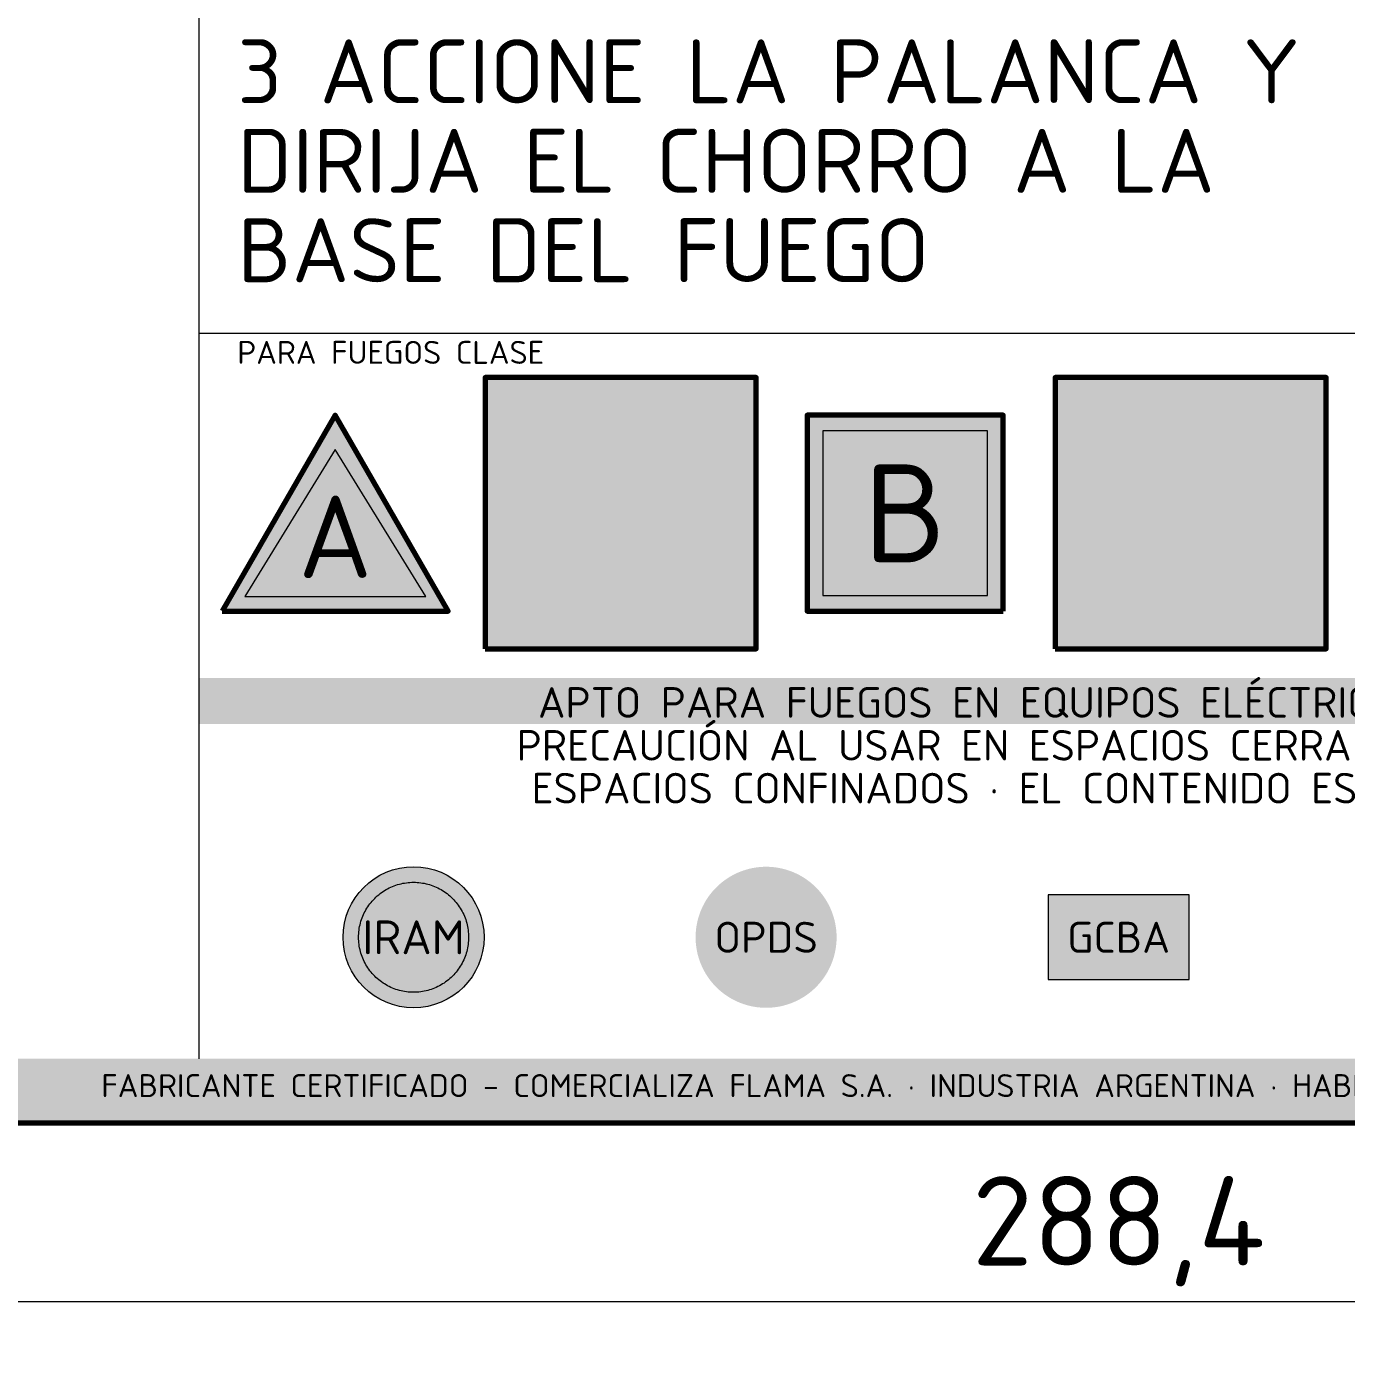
# Model space of a CAD drawing. Header units: millimetres. Extents: x 0 to 2382, y 0 to 420.
# Drawn here: x 1919.2 to 1970.9, y 251.5 to 303.5 of the extents above; entities that cross this region are included whole.
import ezdxf
from ezdxf.enums import TextEntityAlignment as Align

# ---------------------------------------------------------------- set-up
doc = ezdxf.new("R2010")
doc.units = ezdxf.units.MM
for name, color, linetype, lineweight in [('01-VISIBLE', 7, 'CONTINUOUS', 70), ('04-COTA', 3, 'CONTINUOUS', 18), ('08-FINA', 5, 'CONTINUOUS', 18), ('13-GRAFICA', 30, 'CONTINUOUS', 18)]:
    doc.layers.add(name, color=color, linetype=linetype, lineweight=lineweight)
doc.styles.add('ISO3098', font='isocpeur.ttf')
doc.dimstyles.new('FLAMA-IRAM', dxfattribs={"dimtxt": 3.5, "dimasz": 3.5, "dimexe": 2, "dimexo": 1.5, "dimgap": 1, "dimtad": 1, "dimdec": 1, "dimtxsty": 'ISO3098', "dimblk": 'IRAM_FLECHA', "dimblk1": 'IRAM_FLECHA', "dimblk2": 'IRAM_FLECHA', "dimcen": 2.5, "dimclrd": 256, "dimclre": 256, "dimclrt": 256, "dimazin": 3, "dimtfac": 1, "dimtmove": 0, "dimatfit": 3, "dimlwd": 18, "dimlwe": 18})

# ---------------------------------------------------------------- blocks, each defined once
blk = doc.blocks.new('IRAM_FLECHA')
blk.add_solid([(0, 0), (-1, 0.125), (-1, -0.125)])

msp = doc.modelspace()

# ---------------------------------------------------------------- hatches: boundary and pattern name
at = {"layer": '13-GRAFICA', "true_color": 0x005eaa}
h = msp.add_hatch(color=7, dxfattribs=at)
h.dxf.hatch_style = 1
h.paths.add_polyline_path([(1947.794, 279.085), (1947.794, 289.716), (1937.163, 289.716), (1937.163, 279.085)])
h = msp.add_hatch(color=7, dxfattribs=at)
h.dxf.hatch_style = 1
h.paths.add_polyline_path([(1970.138, 279.085), (1970.138, 289.716), (1959.507, 289.716), (1959.507, 279.085)])
at = {"layer": '13-GRAFICA', "true_color": 0xffffff}
h = msp.add_hatch(color=7, dxfattribs=at)
h.dxf.hatch_style = 1
h.paths.add_polyline_path([(1938.544, 284.713), (1938.532, 284.716), (1938.521, 284.72), (1938.511, 284.725), (1938.501, 284.732), (1938.492, 284.739), (1938.483, 284.747), (1938.476, 284.756), (1938.469, 284.765), (1938.463, 284.776), (1938.459, 284.787), (1938.153, 285.628), (1938.149, 285.64), (1938.147, 285.651), (1938.146, 285.663), (1938.146, 285.674), (1938.147, 285.686), (1938.15, 285.697), (1938.153, 285.708), (1938.158, 285.719), (1938.541, 286.484), (1938.546, 286.494), (1938.553, 286.503), (1938.56, 286.512), (1938.568, 286.52), (1938.577, 286.527), (1938.586, 286.533), (1938.596, 286.538), (1938.607, 286.542), (1938.617, 286.545), (1938.628, 286.547), (1938.64, 286.548), (1938.651, 286.548), (1938.662, 286.546), (1938.673, 286.544), (1938.684, 286.541), (1938.694, 286.536), (1938.704, 286.531), (1938.713, 286.524), (1938.722, 286.517), (1938.729, 286.509), (1938.736, 286.5), (1938.742, 286.491), (1938.868, 286.275), (1939.106, 287.226), (1939.109, 287.237), (1939.114, 287.248), (1939.119, 287.258), (1939.125, 287.267), (1939.132, 287.276), (1939.14, 287.284), (1939.149, 287.291), (1939.159, 287.297), (1939.169, 287.303), (1939.179, 287.307), (1939.19, 287.31), (1939.201, 287.312), (1939.213, 287.313), (1939.224, 287.313), (1939.235, 287.312), (1939.246, 287.31), (1939.257, 287.306), (1939.267, 287.302), (1939.277, 287.296), (1939.287, 287.29), (1939.295, 287.283), (1939.303, 287.275), (1939.31, 287.266), (1939.633, 286.82), (1939.83, 288.665), (1939.832, 288.676), (1939.835, 288.687), (1939.839, 288.698), (1939.844, 288.708), (1939.85, 288.718), (1939.857, 288.727), (1939.865, 288.736), (1939.874, 288.743), (1939.883, 288.75), (1939.893, 288.755), (1939.903, 288.76), (1939.914, 288.764), (1939.925, 288.766), (1939.937, 288.767), (1939.948, 288.768), (1939.96, 288.767), (1939.971, 288.764), (1939.982, 288.761), (1939.993, 288.757), (1940.003, 288.752), (1940.012, 288.745), (1940.021, 288.738), (1940.029, 288.73), (1940.037, 288.721), (1940.043, 288.712), (1940.048, 288.702), (1940.053, 288.691), (1940.056, 288.68), (1940.411, 287.229), (1940.611, 287.564), (1940.618, 287.573), (1940.625, 287.582), (1940.633, 287.59), (1940.642, 287.597), (1940.651, 287.603), (1940.661, 287.608), (1940.671, 287.613), (1940.682, 287.616), (1940.693, 287.618), (1940.704, 287.619), (1940.716, 287.619), (1940.727, 287.618), (1940.738, 287.616), (1940.749, 287.613), (1940.759, 287.608), (1940.769, 287.603), (1940.778, 287.597), (1940.787, 287.59), (1940.795, 287.582), (1940.802, 287.573), (1940.808, 287.564), (1940.814, 287.554), (1940.818, 287.543), (1940.821, 287.533), (1941.204, 286.002), (1941.206, 285.992), (1941.207, 285.982), (1941.207, 285.972), (1941.207, 285.961), (1941.205, 285.951), (1940.976, 284.803), (1940.973, 284.792), (1940.969, 284.782), (1940.964, 284.772), (1940.958, 284.762), (1940.952, 284.753), (1940.944, 284.745), (1940.936, 284.737), (1940.927, 284.73), (1940.917, 284.724), (1940.907, 284.72), (1940.896, 284.716), (1940.885, 284.713), (1940.874, 284.711), (1940.863, 284.711), (1938.567, 284.711), (1938.555, 284.712)])
at = {"layer": '13-GRAFICA', "true_color": 0x009146}
h = msp.add_hatch(color=7, dxfattribs=at)
h.dxf.hatch_style = 1
h.paths.add_polyline_path([(1926.856, 280.562), (1935.722, 280.562), (1931.289, 288.239)])
at = {"layer": '13-GRAFICA', "true_color": 0xffffff}
h = msp.add_hatch(color=7, dxfattribs=at)
h.dxf.hatch_style = 1
h.paths.add_polyline_path([(1944.579, 284.849), (1944.897, 287.822), (1944.9, 287.84), (1944.905, 287.858), (1944.911, 287.875), (1944.919, 287.892), (1944.929, 287.908), (1944.94, 287.922), (1944.953, 287.936), (1944.967, 287.948), (1944.982, 287.958), (1944.998, 287.968), (1945.015, 287.975), (1945.033, 287.981), (1945.051, 287.985), (1945.056, 287.985), (1945.056, 281.452), (1944.366, 281.452), (1944.366, 285.143)])
h = msp.add_hatch(color=7, dxfattribs=at)
h.dxf.hatch_style = 1
h.paths.add_polyline_path([(1945.069, 287.987), (1945.087, 287.987), (1945.106, 287.986), (1945.124, 287.982), (1945.142, 287.977), (1945.159, 287.97), (1945.175, 287.962), (1945.191, 287.952), (1945.205, 287.94), (1945.218, 287.927), (1945.23, 287.913), (1945.24, 287.897), (1945.249, 287.881), (1945.256, 287.864), (1945.261, 287.846), (1945.832, 285.509), (1946.156, 286.048), (1946.166, 286.063), (1946.177, 286.077), (1946.19, 286.09), (1946.204, 286.101), (1946.219, 286.111), (1946.235, 286.12), (1946.252, 286.127), (1946.27, 286.132), (1946.287, 286.136), (1946.305, 286.137), (1946.324, 286.137), (1946.342, 286.136), (1946.359, 286.132), (1946.377, 286.127), (1946.394, 286.12), (1946.41, 286.111), (1946.425, 286.101), (1946.439, 286.09), (1946.452, 286.077), (1946.463, 286.063), (1946.473, 286.048), (1946.482, 286.032), (1946.489, 286.015), (1946.494, 285.997), (1947.11, 283.531), (1947.114, 283.515), (1947.116, 283.499), (1947.116, 283.482), (1947.115, 283.466), (1947.112, 283.45), (1946.775, 281.764), (1946.966, 281.178), (1946.087, 280.892), (1946.966, 280.607), (1946.703, 279.798), (1945.056, 280.333), (1945.056, 281.452), (1945.056, 287.985)])
at = {"layer": '13-GRAFICA', "true_color": 0xc81e2d}
h = msp.add_hatch(color=7, dxfattribs=at)
h.dxf.hatch_style = 1
h.paths.add_polyline_path([(1957.472, 280.562), (1957.472, 288.239), (1949.794, 288.239), (1949.794, 280.562)])
at = {"layer": '13-GRAFICA', "true_color": 0xffffff}
h = msp.add_hatch(color=7, dxfattribs=at)
h.dxf.hatch_style = 1
h.paths.add_polyline_path([(1969.29, 280.264), (1969.035, 280.172), (1968.691, 280.091), (1968.272, 280.025), (1967.794, 279.976), (1967.276, 279.946), (1966.736, 279.936), (1966.197, 279.946), (1965.679, 279.976), (1965.201, 280.025), (1964.782, 280.091), (1964.438, 280.172), (1964.183, 280.264), (1964.025, 280.363), (1963.972, 280.467), (1964.025, 280.571), (1964.183, 280.671), (1964.419, 280.755), (1963.972, 281.983), (1963.972, 280.573), (1960.358, 280.573), (1960.358, 283.55), (1962.271, 285.251), (1963.972, 285.251), (1963.972, 282.605), (1964.584, 283.827), (1964.594, 283.845), (1964.605, 283.862), (1964.619, 283.877), (1964.634, 283.892), (1964.65, 283.904), (1964.667, 283.915), (1964.685, 283.925), (1964.705, 283.932), (1964.724, 283.938), (1964.745, 283.942), (1964.765, 283.943), (1964.786, 283.943), (1964.806, 283.941), (1964.826, 283.936), (1964.846, 283.93), (1964.865, 283.922), (1964.883, 283.912), (1964.899, 283.9), (1964.915, 283.887), (1964.93, 283.872), (1964.942, 283.856), (1964.954, 283.839), (1965.184, 283.444), (1965.62, 285.187), (1965.626, 285.207), (1965.634, 285.226), (1965.644, 285.245), (1965.655, 285.262), (1965.669, 285.278), (1965.683, 285.293), (1965.699, 285.306), (1965.717, 285.317), (1965.735, 285.327), (1965.754, 285.335), (1965.774, 285.341), (1965.795, 285.345), (1965.815, 285.346), (1965.836, 285.346), (1965.857, 285.344), (1965.877, 285.34), (1965.897, 285.334), (1965.916, 285.326), (1965.934, 285.316), (1965.951, 285.304), (1965.967, 285.29), (1965.982, 285.276), (1965.995, 285.259), (1966.586, 284.442), (1966.948, 287.825), (1966.951, 287.846), (1966.957, 287.866), (1966.964, 287.886), (1966.973, 287.904), (1966.984, 287.922), (1966.997, 287.939), (1967.012, 287.954), (1967.027, 287.968), (1967.045, 287.98), (1967.063, 287.99), (1967.082, 287.999), (1967.102, 288.005), (1967.122, 288.01), (1967.143, 288.012), (1967.164, 288.013), (1967.185, 288.011), (1967.206, 288.007), (1967.226, 288.001), (1967.246, 287.993), (1967.264, 287.984), (1967.282, 287.972), (1967.298, 287.959), (1967.313, 287.944), (1967.326, 287.928), (1967.338, 287.91), (1967.348, 287.892), (1967.356, 287.872), (1967.362, 287.852), (1968.012, 285.192), (1968.38, 285.806), (1968.392, 285.823), (1968.405, 285.839), (1968.419, 285.853), (1968.435, 285.867), (1968.452, 285.878), (1968.471, 285.888), (1968.49, 285.896), (1968.51, 285.902), (1968.53, 285.906), (1968.55, 285.908), (1968.571, 285.908), (1968.592, 285.906), (1968.612, 285.902), (1968.632, 285.896), (1968.651, 285.888), (1968.669, 285.878), (1968.686, 285.866), (1968.702, 285.853), (1968.717, 285.839), (1968.73, 285.823), (1968.741, 285.806), (1968.751, 285.787), (1968.759, 285.768), (1968.765, 285.749), (1969.466, 282.942), (1969.47, 282.924), (1969.472, 282.905), (1969.473, 282.887), (1969.471, 282.868), (1969.469, 282.85), (1969.05, 280.757), (1969.29, 280.671), (1969.447, 280.571), (1969.5, 280.467), (1969.447, 280.363)])
h = msp.add_hatch(color=7, dxfattribs=at)
h.dxf.hatch_style = 1
h.paths.add_polyline_path([(1959.459, 285.55), (1960.156, 286.038), (1961.253, 284.47), (1960.557, 283.982)])
h = msp.add_hatch(color=7, dxfattribs=at)
h.dxf.hatch_style = 1
h.paths.add_polyline_path([(1942.72, 279.798), (1942.457, 280.607), (1943.335, 280.892), (1942.457, 281.178), (1942.634, 281.722), (1942.194, 282.93), (1942.189, 282.948), (1942.185, 282.966), (1942.183, 282.985), (1942.184, 283.004), (1942.186, 283.022), (1942.19, 283.041), (1942.195, 283.059), (1942.203, 283.076), (1942.819, 284.309), (1942.828, 284.325), (1942.839, 284.339), (1942.85, 284.353), (1942.863, 284.366), (1942.878, 284.377), (1942.893, 284.387), (1942.909, 284.395), (1942.926, 284.401), (1942.943, 284.406), (1942.961, 284.41), (1942.979, 284.411), (1942.997, 284.411), (1943.015, 284.409), (1943.033, 284.405), (1943.05, 284.399), (1943.066, 284.392), (1943.082, 284.383), (1943.097, 284.373), (1943.111, 284.362), (1943.124, 284.349), (1943.135, 284.335), (1943.145, 284.319), (1943.347, 283.972), (1943.73, 285.504), (1943.736, 285.522), (1943.743, 285.539), (1943.751, 285.555), (1943.761, 285.57), (1943.773, 285.584), (1943.786, 285.597), (1943.8, 285.608), (1943.815, 285.618), (1943.831, 285.627), (1943.848, 285.634), (1943.866, 285.639), (1943.884, 285.642), (1943.902, 285.644), (1943.92, 285.644), (1943.938, 285.642), (1943.956, 285.638), (1943.974, 285.633), (1943.99, 285.626), (1944.006, 285.617), (1944.022, 285.607), (1944.036, 285.595), (1944.048, 285.582), (1944.06, 285.568), (1944.366, 285.143), (1944.366, 281.452), (1944.366, 280.333)])
h = msp.add_hatch(color=7, dxfattribs=at)
h.dxf.hatch_style = 1
h.paths.add_polyline_path([(1941.735, 284.613), (1941.203, 280.573), (1938.227, 280.573), (1937.695, 284.613)])
h = msp.add_hatch(color=7, dxfattribs=at)
h.dxf.hatch_style = 1
h.paths.add_polyline_path([(1944.366, 280.333), (1944.366, 281.452), (1944.711, 281.339), (1945.056, 281.452), (1945.056, 280.333), (1944.711, 280.445)])
at = {"layer": '13-GRAFICA', "true_color": 0x005eaa}
h = msp.add_hatch(color=7, dxfattribs=at)
h.dxf.hatch_style = 1
h.paths.add_polyline_path([(1998.05, 276.145), (1998.05, 277.945), (1925.95, 277.945), (1925.95, 276.145)])
h = msp.add_hatch(color=7, dxfattribs=at)
h.dxf.hatch_style = 1
h.paths.add_polyline_path([(1937.124, 267.781), (1937.123, 267.691), (1937.118, 267.6), (1937.111, 267.51), (1937.101, 267.42), (1937.087, 267.331), (1937.071, 267.242), (1937.052, 267.154), (1937.03, 267.066), (1937.005, 266.979), (1936.977, 266.893), (1936.947, 266.808), (1936.914, 266.723), (1936.878, 266.64), (1936.839, 266.559), (1936.798, 266.478), (1936.754, 266.399), (1936.707, 266.322), (1936.658, 266.246), (1936.607, 266.171), (1936.553, 266.099), (1936.497, 266.028), (1936.438, 265.959), (1936.378, 265.892), (1936.315, 265.827), (1936.25, 265.764), (1936.183, 265.703), (1936.114, 265.645), (1936.043, 265.588), (1935.97, 265.534), (1935.896, 265.483), (1935.82, 265.434), (1935.742, 265.387), (1935.663, 265.344), (1935.583, 265.302), (1935.501, 265.264), (1935.418, 265.228), (1935.334, 265.194), (1935.249, 265.164), (1935.163, 265.136), (1935.076, 265.111), (1934.988, 265.089), (1934.899, 265.07), (1934.81, 265.054), (1934.721, 265.041), (1934.631, 265.031), (1934.541, 265.023), (1934.451, 265.019), (1934.36, 265.017), (1934.27, 265.019), (1934.179, 265.023), (1934.089, 265.031), (1933.999, 265.041), (1933.91, 265.054), (1933.821, 265.07), (1933.733, 265.089), (1933.645, 265.111), (1933.558, 265.136), (1933.472, 265.164), (1933.387, 265.194), (1933.302, 265.228), (1933.219, 265.264), (1933.138, 265.302), (1933.057, 265.344), (1932.978, 265.387), (1932.901, 265.434), (1932.825, 265.483), (1932.75, 265.534), (1932.678, 265.588), (1932.607, 265.645), (1932.538, 265.703), (1932.471, 265.764), (1932.406, 265.827), (1932.343, 265.892), (1932.282, 265.959), (1932.224, 266.028), (1932.167, 266.099), (1932.113, 266.171), (1932.062, 266.246), (1932.013, 266.322), (1931.967, 266.399), (1931.923, 266.478), (1931.881, 266.559), (1931.843, 266.64), (1931.807, 266.723), (1931.773, 266.808), (1931.743, 266.893), (1931.715, 266.979), (1931.69, 267.066), (1931.668, 267.154), (1931.649, 267.242), (1931.633, 267.331), (1931.62, 267.42), (1931.61, 267.51), (1931.602, 267.6), (1931.598, 267.691), (1931.596, 267.781), (1931.598, 267.872), (1931.602, 267.962), (1931.61, 268.052), (1931.62, 268.142), (1931.633, 268.231), (1931.649, 268.32), (1931.668, 268.409), (1931.69, 268.497), (1931.715, 268.584), (1931.743, 268.67), (1931.773, 268.755), (1931.807, 268.839), (1931.843, 268.922), (1931.881, 269.004), (1931.923, 269.084), (1931.967, 269.163), (1932.013, 269.241), (1932.062, 269.317), (1932.113, 269.391), (1932.167, 269.464), (1932.224, 269.535), (1932.282, 269.604), (1932.343, 269.671), (1932.406, 269.736), (1932.471, 269.799), (1932.538, 269.859), (1932.607, 269.918), (1932.678, 269.974), (1932.75, 270.028), (1932.825, 270.079), (1932.901, 270.128), (1932.978, 270.175), (1933.057, 270.219), (1933.138, 270.26), (1933.219, 270.299), (1933.302, 270.335), (1933.387, 270.368), (1933.472, 270.398), (1933.558, 270.426), (1933.645, 270.451), (1933.733, 270.473), (1933.821, 270.492), (1933.91, 270.508), (1933.999, 270.522), (1934.089, 270.532), (1934.179, 270.539), (1934.27, 270.544), (1934.36, 270.545), (1934.451, 270.544), (1934.541, 270.539), (1934.631, 270.532), (1934.721, 270.522), (1934.81, 270.508), (1934.899, 270.492), (1934.988, 270.473), (1935.076, 270.451), (1935.163, 270.426), (1935.249, 270.398), (1935.334, 270.368), (1935.418, 270.335), (1935.501, 270.299), (1935.583, 270.26), (1935.663, 270.219), (1935.742, 270.175), (1935.82, 270.128), (1935.896, 270.079), (1935.97, 270.028), (1936.043, 269.974), (1936.114, 269.918), (1936.183, 269.859), (1936.25, 269.799), (1936.315, 269.736), (1936.378, 269.671), (1936.438, 269.604), (1936.497, 269.535), (1936.553, 269.464), (1936.607, 269.391), (1936.658, 269.317), (1936.707, 269.241), (1936.754, 269.163), (1936.798, 269.084), (1936.839, 269.004), (1936.878, 268.922), (1936.914, 268.839), (1936.947, 268.755), (1936.977, 268.67), (1937.005, 268.584), (1937.03, 268.497), (1937.052, 268.409), (1937.071, 268.32), (1937.087, 268.231), (1937.101, 268.142), (1937.111, 268.052), (1937.118, 267.962), (1937.123, 267.872)])
at = {"layer": '13-GRAFICA', "true_color": 0x009146}
h = msp.add_hatch(color=7, dxfattribs=at)
h.dxf.hatch_style = 1
h.paths.add_polyline_path([(1950.944, 267.781), (1950.943, 267.691), (1950.938, 267.6), (1950.931, 267.51), (1950.92, 267.42), (1950.907, 267.331), (1950.891, 267.242), (1950.872, 267.154), (1950.85, 267.066), (1950.825, 266.979), (1950.797, 266.893), (1950.767, 266.808), (1950.734, 266.723), (1950.698, 266.64), (1950.659, 266.559), (1950.618, 266.478), (1950.574, 266.399), (1950.527, 266.322), (1950.478, 266.246), (1950.427, 266.171), (1950.373, 266.099), (1950.317, 266.028), (1950.258, 265.959), (1950.197, 265.892), (1950.135, 265.827), (1950.07, 265.764), (1950.003, 265.703), (1949.934, 265.645), (1949.863, 265.588), (1949.79, 265.534), (1949.716, 265.483), (1949.64, 265.434), (1949.562, 265.387), (1949.483, 265.344), (1949.403, 265.302), (1949.321, 265.264), (1949.238, 265.228), (1949.154, 265.194), (1949.069, 265.164), (1948.982, 265.136), (1948.895, 265.111), (1948.808, 265.089), (1948.719, 265.07), (1948.63, 265.054), (1948.541, 265.041), (1948.451, 265.031), (1948.361, 265.023), (1948.271, 265.019), (1948.18, 265.017), (1948.09, 265.019), (1947.999, 265.023), (1947.909, 265.031), (1947.819, 265.041), (1947.73, 265.054), (1947.641, 265.07), (1947.552, 265.089), (1947.465, 265.111), (1947.378, 265.136), (1947.292, 265.164), (1947.206, 265.194), (1947.122, 265.228), (1947.039, 265.264), (1946.958, 265.302), (1946.877, 265.344), (1946.798, 265.387), (1946.721, 265.434), (1946.645, 265.483), (1946.57, 265.534), (1946.497, 265.588), (1946.427, 265.645), (1946.358, 265.703), (1946.291, 265.764), (1946.226, 265.827), (1946.163, 265.892), (1946.102, 265.959), (1946.044, 266.028), (1945.987, 266.099), (1945.933, 266.171), (1945.882, 266.246), (1945.833, 266.322), (1945.786, 266.399), (1945.742, 266.478), (1945.701, 266.559), (1945.662, 266.64), (1945.627, 266.723), (1945.593, 266.808), (1945.563, 266.893), (1945.535, 266.979), (1945.51, 267.066), (1945.488, 267.154), (1945.469, 267.242), (1945.453, 267.331), (1945.44, 267.42), (1945.429, 267.51), (1945.422, 267.6), (1945.418, 267.691), (1945.416, 267.781), (1945.418, 267.872), (1945.422, 267.962), (1945.429, 268.052), (1945.44, 268.142), (1945.453, 268.231), (1945.469, 268.32), (1945.488, 268.409), (1945.51, 268.497), (1945.535, 268.584), (1945.563, 268.67), (1945.593, 268.755), (1945.627, 268.839), (1945.662, 268.922), (1945.701, 269.004), (1945.742, 269.084), (1945.786, 269.163), (1945.833, 269.241), (1945.882, 269.317), (1945.933, 269.391), (1945.987, 269.464), (1946.044, 269.535), (1946.102, 269.604), (1946.163, 269.671), (1946.226, 269.736), (1946.291, 269.799), (1946.358, 269.859), (1946.427, 269.918), (1946.497, 269.974), (1946.57, 270.028), (1946.645, 270.079), (1946.721, 270.128), (1946.798, 270.175), (1946.877, 270.219), (1946.958, 270.26), (1947.039, 270.299), (1947.122, 270.335), (1947.206, 270.368), (1947.292, 270.398), (1947.378, 270.426), (1947.465, 270.451), (1947.552, 270.473), (1947.641, 270.492), (1947.73, 270.508), (1947.819, 270.522), (1947.909, 270.532), (1947.999, 270.539), (1948.09, 270.544), (1948.18, 270.545), (1948.271, 270.544), (1948.361, 270.539), (1948.451, 270.532), (1948.541, 270.522), (1948.63, 270.508), (1948.719, 270.492), (1948.808, 270.473), (1948.895, 270.451), (1948.982, 270.426), (1949.069, 270.398), (1949.154, 270.368), (1949.238, 270.335), (1949.321, 270.299), (1949.403, 270.26), (1949.483, 270.219), (1949.562, 270.175), (1949.64, 270.128), (1949.716, 270.079), (1949.79, 270.028), (1949.863, 269.974), (1949.934, 269.918), (1950.003, 269.859), (1950.07, 269.799), (1950.135, 269.736), (1950.197, 269.671), (1950.258, 269.604), (1950.317, 269.535), (1950.373, 269.464), (1950.427, 269.391), (1950.478, 269.317), (1950.527, 269.241), (1950.574, 269.163), (1950.618, 269.084), (1950.659, 269.004), (1950.698, 268.922), (1950.734, 268.839), (1950.767, 268.755), (1950.797, 268.67), (1950.825, 268.584), (1950.85, 268.497), (1950.872, 268.409), (1950.891, 268.32), (1950.907, 268.231), (1950.92, 268.142), (1950.931, 268.052), (1950.938, 267.962), (1950.943, 267.872)])
at = {"layer": '13-GRAFICA', "true_color": 0xffd200}
h = msp.add_hatch(color=7, dxfattribs=at)
h.dxf.hatch_style = 1
h.paths.add_polyline_path([(1964.764, 266.123), (1964.764, 269.44), (1959.236, 269.44), (1959.236, 266.123)])
at = {"layer": '13-GRAFICA', "true_color": 0x009146}
h = msp.add_hatch(color=7, dxfattribs=at)
h.dxf.hatch_style = 1
h.paths.add_polyline_path([(2034.1, 260.507), (2034.1, 263.017), (1889.9, 263.017), (1889.9, 260.507)])

# ---------------------------------------------------------------- linework, layer by layer
at = {"layer": '01-VISIBLE'}
for points in [[(1889.9, 260.507), (2034.1, 260.507), (2034.1, 336.493), (1889.9, 336.493)], [(1937.163, 279.085), (1947.794, 279.085), (1947.794, 289.716), (1937.163, 289.716)], [(1959.507, 279.085), (1970.138, 279.085), (1970.138, 289.716), (1959.507, 289.716)], [(1926.856, 280.562), (1935.722, 280.562), (1931.289, 288.239)], [(1957.472, 280.562), (1957.472, 288.239), (1949.794, 288.239), (1949.794, 280.562)]]:
    msp.add_lwpolyline(points, close=True, dxfattribs=at)
at = {"layer": '08-FINA'}
for p, q in [((1925.95, 263.017), (1925.95, 336.493)), ((1925.95, 291.456), (1998.05, 291.456))]:
    msp.add_line(p, q, dxfattribs=at)
msp.add_lwpolyline([(1964.764, 266.123), (1964.764, 269.44), (1959.236, 269.44), (1959.236, 266.123)], close=True, dxfattribs=at)
msp.add_circle((1934.36, 267.781), 2.764, dxfattribs=at)
at = {"layer": '13-GRAFICA', "true_color": 0xffffff}
for points in [[(1956.858, 281.176), (1956.858, 287.625), (1950.408, 287.625), (1950.408, 281.176)], [(1927.743, 281.137), (1934.835, 281.137), (1931.289, 286.896)], [(1936.516, 267.781), (1936.515, 267.711), (1936.511, 267.64), (1936.506, 267.57), (1936.498, 267.5), (1936.487, 267.43), (1936.475, 267.361), (1936.46, 267.292), (1936.443, 267.223), (1936.423, 267.155), (1936.402, 267.088), (1936.378, 267.022), (1936.352, 266.956), (1936.324, 266.891), (1936.294, 266.828), (1936.262, 266.765), (1936.227, 266.703), (1936.191, 266.643), (1936.153, 266.583), (1936.113, 266.525), (1936.071, 266.469), (1936.027, 266.413), (1935.981, 266.36), (1935.934, 266.307), (1935.885, 266.257), (1935.834, 266.208), (1935.782, 266.16), (1935.728, 266.115), (1935.673, 266.071), (1935.616, 266.029), (1935.558, 265.989), (1935.499, 265.95), (1935.438, 265.914), (1935.376, 265.88), (1935.314, 265.848), (1935.25, 265.817), (1935.185, 265.789), (1935.12, 265.763), (1935.053, 265.74), (1934.986, 265.718), (1934.918, 265.699), (1934.85, 265.682), (1934.781, 265.667), (1934.711, 265.654), (1934.642, 265.644), (1934.571, 265.636), (1934.501, 265.63), (1934.431, 265.626), (1934.36, 265.625), (1934.29, 265.626), (1934.219, 265.63), (1934.149, 265.636), (1934.079, 265.644), (1934.009, 265.654), (1933.94, 265.667), (1933.871, 265.682), (1933.802, 265.699), (1933.734, 265.718), (1933.667, 265.74), (1933.601, 265.763), (1933.535, 265.789), (1933.47, 265.817), (1933.407, 265.848), (1933.344, 265.88), (1933.282, 265.914), (1933.222, 265.95), (1933.162, 265.989), (1933.104, 266.029), (1933.048, 266.071), (1932.992, 266.115), (1932.939, 266.16), (1932.886, 266.208), (1932.836, 266.257), (1932.787, 266.307), (1932.739, 266.36), (1932.694, 266.413), (1932.65, 266.469), (1932.608, 266.525), (1932.568, 266.583), (1932.529, 266.643), (1932.493, 266.703), (1932.459, 266.765), (1932.427, 266.828), (1932.396, 266.891), (1932.368, 266.956), (1932.342, 267.022), (1932.319, 267.088), (1932.297, 267.155), (1932.278, 267.223), (1932.261, 267.292), (1932.246, 267.361), (1932.233, 267.43), (1932.223, 267.5), (1932.215, 267.57), (1932.209, 267.64), (1932.205, 267.711), (1932.204, 267.781), (1932.205, 267.852), (1932.209, 267.922), (1932.215, 267.992), (1932.223, 268.063), (1932.233, 268.132), (1932.246, 268.202), (1932.261, 268.271), (1932.278, 268.339), (1932.297, 268.407), (1932.319, 268.474), (1932.342, 268.541), (1932.368, 268.606), (1932.396, 268.671), (1932.427, 268.735), (1932.459, 268.797), (1932.493, 268.859), (1932.529, 268.92), (1932.568, 268.979), (1932.608, 269.037), (1932.65, 269.094), (1932.694, 269.149), (1932.739, 269.203), (1932.787, 269.255), (1932.836, 269.306), (1932.886, 269.355), (1932.939, 269.402), (1932.992, 269.448), (1933.048, 269.492), (1933.104, 269.534), (1933.162, 269.574), (1933.222, 269.612), (1933.282, 269.648), (1933.344, 269.683), (1933.407, 269.715), (1933.47, 269.745), (1933.535, 269.773), (1933.601, 269.799), (1933.667, 269.823), (1933.734, 269.844), (1933.802, 269.864), (1933.871, 269.881), (1933.94, 269.896), (1934.009, 269.908), (1934.079, 269.919), (1934.149, 269.927), (1934.219, 269.932), (1934.29, 269.936), (1934.36, 269.937), (1934.431, 269.936), (1934.501, 269.932), (1934.571, 269.927), (1934.642, 269.919), (1934.711, 269.908), (1934.781, 269.896), (1934.85, 269.881), (1934.918, 269.864), (1934.986, 269.844), (1935.053, 269.823), (1935.12, 269.799), (1935.185, 269.773), (1935.25, 269.745), (1935.314, 269.715), (1935.376, 269.683), (1935.438, 269.648), (1935.499, 269.612), (1935.558, 269.574), (1935.616, 269.534), (1935.673, 269.492), (1935.728, 269.448), (1935.782, 269.402), (1935.834, 269.355), (1935.885, 269.306), (1935.934, 269.255), (1935.981, 269.203), (1936.027, 269.149), (1936.071, 269.094), (1936.113, 269.037), (1936.153, 268.979), (1936.191, 268.92), (1936.227, 268.859), (1936.262, 268.797), (1936.294, 268.735), (1936.324, 268.671), (1936.352, 268.606), (1936.378, 268.541), (1936.402, 268.474), (1936.423, 268.407), (1936.443, 268.339), (1936.46, 268.271), (1936.475, 268.202), (1936.487, 268.132), (1936.498, 268.063), (1936.506, 267.992), (1936.511, 267.922), (1936.515, 267.852)]]:
    msp.add_lwpolyline(points, close=True, dxfattribs=at)

# ---------------------------------------------------------------- texts
at = {"layer": '13-GRAFICA', "true_color": 0xc81e2d, "style": 'ISO3098'}
msp.add_text('3', height=2.504, dxfattribs=at).set_placement((1927.45, 302.974), align=Align.TOP_LEFT)
at = {"layer": '13-GRAFICA', "true_color": 0x191919, "style": 'ISO3098'}
for s, height, p in [('ACCIONE LA PALANCA Y', 2.50437, (1930.683, 302.974)), ('DIRIJA EL CHORRO A LA', 2.50437, (1927.45, 299.468)), ('BASE DEL FUEGO', 2.50437, (1927.45, 295.962)), ('PARA FUEGOS CLASE', 0.9, (1927.45, 291.156))]:
    msp.add_text(s, height=height, dxfattribs=at).set_placement(p, align=Align.TOP_LEFT)
at = {"layer": '13-GRAFICA', "true_color": 0xffffff, "style": 'ISO3098'}
for s, height, p in [('B', 3.839, (1953.633, 284.401)), ('A', 3.225, (1931.289, 283.479)), ('IRAM', 1.3267, (1934.36, 267.781)), ('OPDS', 1.2162, (1948.18, 267.781))]:
    msp.add_text(s, height=height, dxfattribs=at).set_placement(p, align=Align.MIDDLE_CENTER)
for s, height, p in [('APTO PARA FUEGOS EN EQUIPOS ELÉCTRICOS ENERGIZADOS', 1.2, (1962, 277.585)), ('FABRICANTE CERTIFICADO - COMERCIALIZA FLAMA S.A. · INDUSTRIA ARGENTINA · HABILIT. ORD. 40.473 (CABA) N° ___ · O.P.D.S. REG. N° ___', 0.9, (1962, 262.417))]:
    msp.add_text(s, height=height, dxfattribs=at).set_placement(p, align=Align.TOP_CENTER)
at = {"layer": '13-GRAFICA', "true_color": 0xc81e2d, "style": 'ISO3098'}
for s, p in [('PRECAUCIÓN AL USAR EN ESPACIOS CERRADOS · NO USAR EN', (1962, 275.905)), ('ESPACIOS CONFINADOS · EL CONTENIDO ESTÁ BAJO PRESIÓN', (1962, 274.225))]:
    msp.add_text(s, height=1.2, dxfattribs=at).set_placement(p, align=Align.TOP_CENTER)
at = {"layer": '13-GRAFICA', "true_color": 0x191919, "style": 'ISO3098'}
msp.add_text('GCBA', height=1.2162, dxfattribs=at).set_placement((1962, 267.781), align=Align.MIDDLE_CENTER)

# ---------------------------------------------------------------- dimensions: what is measured, and where the dimension line sits
at = {"layer": '04-COTA'}
msp.add_linear_dim(base=(1889.9, 253.507), p1=(1889.9, 260.507), p2=(2034.1, 260.507), dimstyle='FLAMA-IRAM', override={"dimlfac": 2}, dxfattribs=at).render()

doc.saveas('drawing.dxf')
